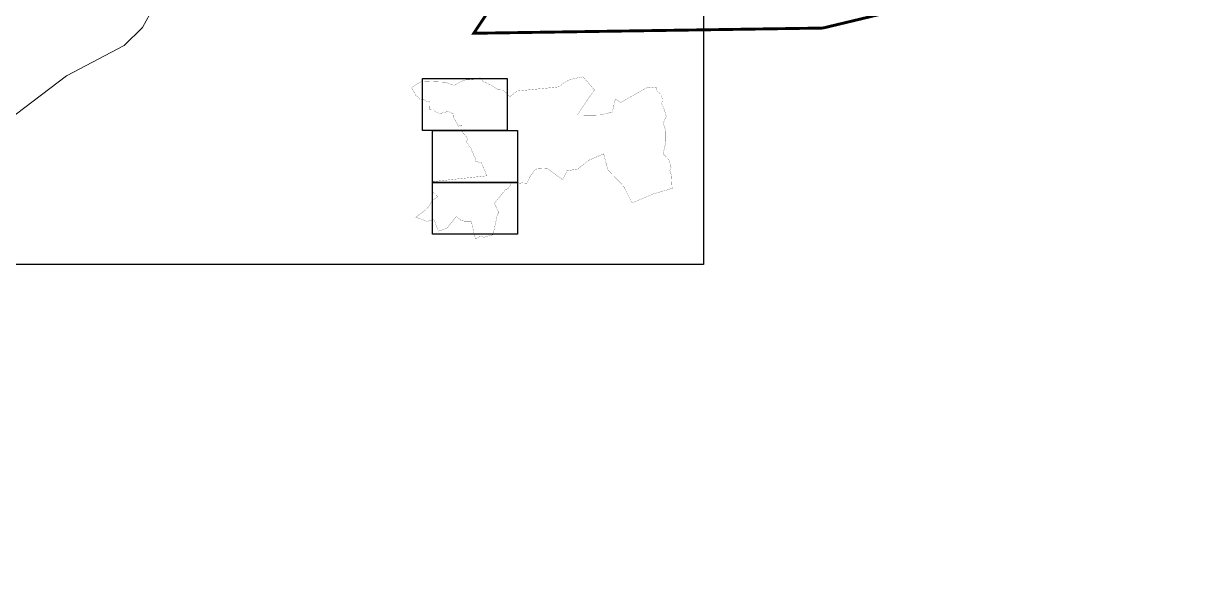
# Model space of a CAD drawing. Extents: x 120542 to 122291, y 586607 to 587713.
# Drawn here: x 121469.7 to 121879.5, y 587178.6 to 587368.5 of the extents above; entities that cross this region are included whole.
import ezdxf

# ---------------------------------------------------------------- set-up
doc = ezdxf.new("R2010")
doc.units = 0
doc.header["$MEASUREMENT"] = 0
doc.set_wipeout_variables(frame=1)
doc.linetypes.add('PHANTOM2', pattern=[1.25, 0.625, -0.125, 0.125, -0.125, 0.125, -0.125])
doc.layers.add('_조사구역', color=6, linetype='Continuous')
doc.layers.add('잡종지', color=53, linetype='Continuous', lineweight=18)

msp = doc.modelspace()

# ---------------------------------------------------------------- linework, layer by layer
msp.add_lwpolyline([(121255.5, 587285), (121255.5, 587560), (121705.5, 587560), (121705.5, 587285), (121255.5, 587285)])
at = {"layer": '_조사구역', "color": 1, "linetype": 'PHANTOM2', "ltscale": 10, "const_width": 1, "flags": 128}
msp.add_lwpolyline([(120942.73, 587386.16), (120969.77, 587373.17), (120970.39, 587355.26), (120996.29, 587307.6), (121014.99, 587313.66), (121016.02, 587277.86), (121047.83, 587241.4), (121037.77, 587223.26), (121063.21, 587189.12), (121067.26, 587176.25), (121077.98, 587158.53), (121078.75, 587148.73), (121085.96, 587140.35), (121088.79, 587120.65), (121118.55, 587113.52), (121147.24, 587044.94), (120862.79, 587014.52), (120854.87, 586964.35), (120887.03, 586933.69), (120856.91, 586913.09), (120845.14, 586891.51), (120835.39, 586877.63), (120823.7, 586865.29), (120771.16, 586826.09), (120831.32, 586803.5), (120866.24, 586814.66), (120890.52, 586752.11), (120934.32, 586765.96), (120985.17, 586829.53), (121013.59, 586807.2), (121028.45, 586804.98), (121064.67, 586804.08), (121086.32, 586710.01), (121112.13, 586724.4), (121131.77, 586719.51), (121179.99, 586733.06), (121203.55, 586842.49), (121212.05, 586846.4), (121187.19, 586899.13), (121247.41, 586973.95), (121253.28, 586973.7), (121268.7, 586987.04), (121277.57, 587010.52), (121307.56, 587010.67), (121320.26, 587005.27), (121334.53, 587007.69), (121358.36, 587005.3), (121377.01, 587042.97), (121399.54, 587073.97), (121413.69, 587082.99), (121464.57, 587085.36), (121492.22, 587065.33), (121549.85, 587023.61), (121571.25, 587072.4), (121627.06, 587079.46), (121687.79, 587127.69), (121765.91, 587161.14), (121787.7, 587076.86), (121871.05, 586990.75), (121916.73, 586900.5), (122030.17, 586949.19), (122128.5, 586978.21), (122124.52, 587047.59), (122116.24, 587072.33), (122123.19, 587086.44), (122112.92, 587128.07), (122080.89, 587161.55), (122095.32, 587225.96), (122094.86, 587283.94), (122081.68, 587322.9), (122092.65, 587349.17), (122097.02, 587360.59), (122084.13, 587404.24), (122073.39, 587425.61), (122076.86, 587447.62), (122074.44, 587460.5), (122072.5, 587470.82), (122059.86, 587484.02), (122048.86, 587494.28), (122045.6, 587510.39), (122000.94, 587515.2), (121855.6, 587433.14), (121827.86, 587452.06), (121811.36, 587382.45), (121746.85, 587366.99), (121710.16, 587366.44), (121625.79, 587365.18), (121668.35, 587429.01), (121684.54, 587454.25), (121695.8, 587469.72), (121717.52, 587499.53), (121656.51, 587568.96), (121635.67, 587565.59), (121586.87, 587554.29), (121547.43, 587532.99), (121536.15, 587517.51), (121511.71, 587514.18), (121307.18, 587493.88), (121267.91, 587463.58), (121243.76, 587490.95), (121232.41, 587498.91), (121205.85, 587500.55), (121174.8, 587522.94), (121143.22, 587537.24), (121123.8, 587545.84), (121113.64, 587566.46), (121103.26, 587558.24), (121056.07, 587553.66), (121033.41, 587552.73), (121024.03, 587549.68), (121003.93, 587541.06), (120973.53, 587523.84), (120933.05, 587538.5), (120929.86, 587539.23), (120929.58, 587539.29), (120922.09, 587540.99), (120800.6, 587545.64), (120748.17, 587511.92), (120773.67, 587466.36), (120785.63, 587461.4), (120792.72, 587449.91), (120813.97, 587451.16), (120822.53, 587441.61), (120841.91, 587438.02), (120843.52, 587397.73), (120864.66, 587397.07), (120869.81, 587387.35), (120896.01, 587373.79)], close=True, dxfattribs=at)
at = {"layer": '잡종지', "flags": 128}
msp.add_lwpolyline([(121639.76, 587424.15), (121635.01, 587419.7), (121630.07, 587419.35), (121621.39, 587420.96), (121611.84, 587421.4), (121604.25, 587419.28), (121597.32, 587410.87), (121591.79, 587401.95), (121586.13, 587398.91), (121577.54, 587396.48), (121564.68, 587394.31), (121542.88, 587387.81), (121532.8, 587385.22), (121522.08, 587382.2), (121516.01, 587376.4), (121510.92, 587367.2), (121504.57, 587360.97), (121484.62, 587350.46), (121464.32, 587335.1)], dxfattribs=at)

# ---------------------------------------------------------------- next in the draw order: wipeouts: each hides what was drawn before it
msp.add_wipeout([(121666.89, 587349.47), (121607.98, 587349.47), (121607.98, 587331.47), (121611.48, 587331.47), (121611.48, 587295.47), (121640.94, 587295.47), (121640.94, 587331.47), (121666.89, 587331.47)]).translate(0, 0, 1417)

# ---------------------------------------------------------------- next in the draw order: linework, layer by layer
at = {"elevation": 764}
for points in [[(121607.98, 587331.47), (121607.98, 587349.47), (121637.44, 587349.47), (121637.44, 587331.47), (121607.98, 587331.47)], [(121611.48, 587313.47), (121611.48, 587331.47), (121640.94, 587331.47), (121640.94, 587313.47), (121611.48, 587313.47)], [(121611.48, 587295.47), (121611.48, 587313.47), (121640.94, 587313.47), (121640.94, 587295.47), (121611.48, 587295.47)]]:
    msp.add_lwpolyline(points, dxfattribs=at)
at = {"layer": '_조사구역', "color": 1, "linetype": 'PHANTOM2', "const_width": 0.0655, "elevation": 764, "flags": 128}
msp.add_lwpolyline([(121616.96, 587338.1), (121618.73, 587337.24), (121618.77, 587336.07), (121620.47, 587332.95), (121621.69, 587333.35), (121621.76, 587331.01), (121623.84, 587328.62), (121623.18, 587327.43), (121624.85, 587325.2), (121625.11, 587324.36), (121625.82, 587323.2), (121625.87, 587322.55), (121626.34, 587322.01), (121626.52, 587320.72), (121628.47, 587320.25), (121630.35, 587315.76), (121611.73, 587313.77), (121611.21, 587310.49), (121613.32, 587308.48), (121611.35, 587307.13), (121610.58, 587305.72), (121609.94, 587304.81), (121609.17, 587304), (121605.73, 587301.44), (121609.67, 587299.96), (121611.96, 587300.69), (121613.55, 587296.59), (121616.41, 587297.5), (121619.74, 587301.66), (121621.6, 587300.2), (121622.57, 587300.05), (121624.95, 587300), (121626.36, 587293.84), (121628.05, 587294.78), (121629.34, 587294.46), (121632.49, 587295.35), (121634.04, 587302.51), (121634.59, 587302.77), (121632.96, 587306.22), (121636.91, 587311.11), (121637.29, 587311.1), (121638.3, 587311.97), (121638.88, 587313.51), (121640.84, 587313.52), (121641.67, 587313.16), (121642.61, 587313.32), (121644.17, 587313.17), (121645.39, 587315.63), (121646.86, 587317.66), (121647.79, 587318.25), (121651.12, 587318.41), (121652.93, 587317.1), (121656.7, 587314.36), (121658.1, 587317.56), (121661.76, 587318.02), (121665.73, 587321.18), (121670.84, 587323.37), (121672.27, 587317.85), (121677.73, 587312.21), (121680.72, 587306.31), (121688.14, 587309.49), (121694.58, 587311.39), (121694.32, 587315.93), (121693.78, 587317.55), (121694.23, 587318.48), (121693.56, 587321.2), (121691.46, 587323.39), (121692.41, 587327.61), (121692.38, 587331.4), (121691.51, 587333.95), (121692.23, 587335.67), (121692.52, 587336.42), (121691.67, 587339.28), (121690.97, 587340.68), (121691.2, 587342.12), (121691.04, 587342.96), (121690.91, 587343.64), (121690.08, 587344.5), (121689.36, 587345.17), (121689.15, 587346.23), (121686.23, 587346.54), (121676.71, 587341.17), (121674.9, 587342.41), (121673.82, 587337.85), (121669.6, 587336.84), (121667.2, 587336.8), (121661.67, 587336.72), (121664.46, 587340.9), (121665.52, 587342.55), (121666.26, 587343.56), (121667.68, 587345.52), (121663.68, 587350.06), (121662.32, 587349.84), (121659.13, 587349.1), (121656.54, 587347.71), (121655.81, 587346.69), (121654.21, 587346.47), (121640.82, 587345.15), (121638.25, 587343.16), (121636.67, 587344.95), (121635.92, 587345.48), (121634.19, 587345.58), (121632.15, 587347.05), (121630.09, 587347.98), (121628.82, 587348.55), (121628.15, 587349.9), (121627.47, 587349.36), (121624.38, 587349.06), (121622.9, 587349), (121622.29, 587348.8), (121620.97, 587348.23), (121618.98, 587347.11), (121616.33, 587348.07), (121616.12, 587348.11), (121616.1, 587348.12), (121615.61, 587348.23), (121607.66, 587348.53), (121604.23, 587346.33), (121605.9, 587343.34), (121606.68, 587343.02), (121607.14, 587342.27), (121608.54, 587342.35), (121609.1, 587341.73), (121610.36, 587341.49), (121610.47, 587338.85), (121611.85, 587338.81), (121612.19, 587338.17), (121613.91, 587337.29)], close=True, dxfattribs=at)

doc.saveas('drawing.dxf')
